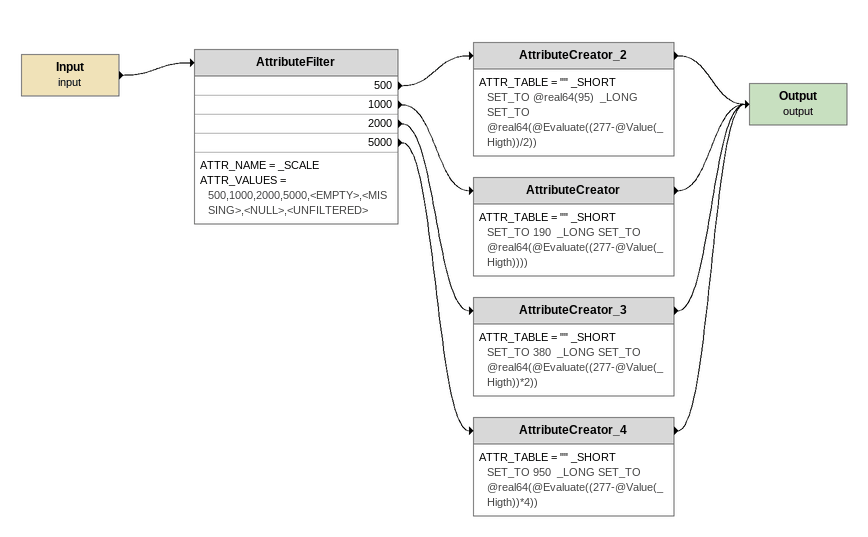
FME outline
Input (input)
    -> AttributeFilter
AttributeFilter
    ATTR_NAME = _SCALE
    ATTR_VALUES = 500,1000,2000,5000,<EMPTY>,<MISSING>,<NULL>,<UNFILTERED>
    500 -> AttributeCreator_2
    1000 -> AttributeCreator
    2000 -> AttributeCreator_3
    5000 -> AttributeCreator_4
AttributeCreator_2
    ATTR_TABLE = "" _SHORT SET_TO @real64(95)  _LONG SET_TO @real64(@Evaluate((277-@Value(_Higth))/2))
    -> Output (output)
AttributeCreator
    ATTR_TABLE = "" _SHORT SET_TO 190  _LONG SET_TO @real64(@Evaluate((277-@Value(_Higth))))
    -> Output (output)
AttributeCreator_3
    ATTR_TABLE = "" _SHORT SET_TO 380  _LONG SET_TO @real64(@Evaluate((277-@Value(_Higth))*2))
    -> Output (output)
AttributeCreator_4
    ATTR_TABLE = "" _SHORT SET_TO 950  _LONG SET_TO @real64(@Evaluate((277-@Value(_Higth))*4))
    -> Output (output)
Output (output)
